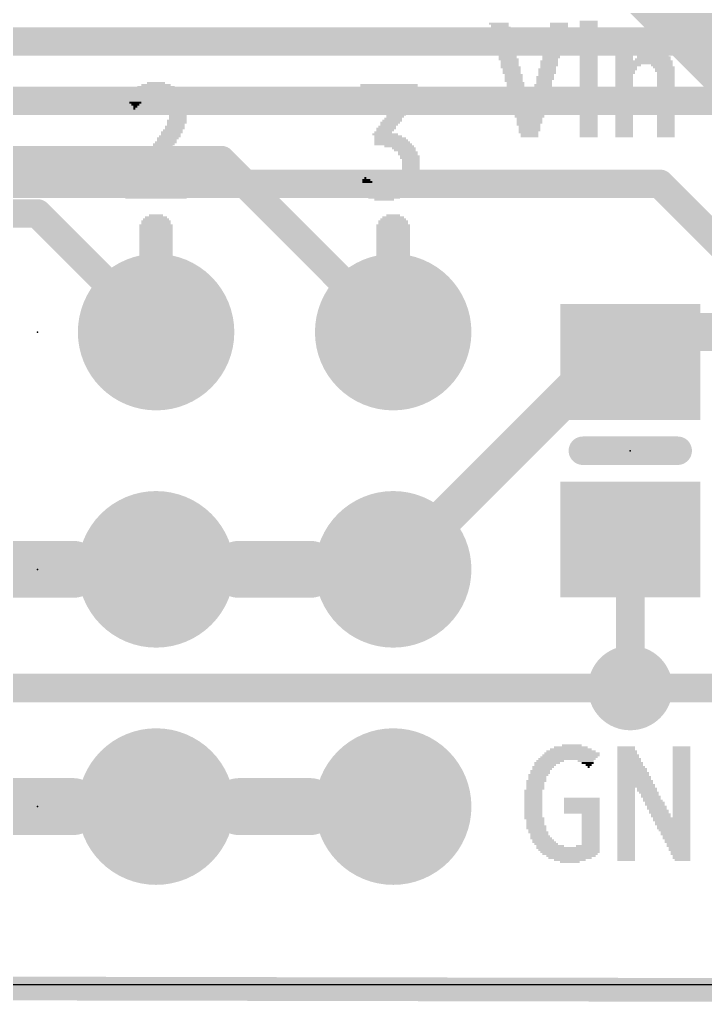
# Model space of a CAD drawing. Extents: x -7.8 to 70, y -5.3 to 37.7.
# Drawn here: x 22.03 to 29.38, y -0.25 to 10.33 of the extents above; entities that cross this region are included whole.
import ezdxf

# ---------------------------------------------------------------- set-up
doc = ezdxf.new("R2010")
doc.units = 0
for name, color, linetype in [('1', 12, 'CONTINUOUS'), ('16', 132, 'CONTINUOUS'), ('17', 110, 'CONTINUOUS'), ('18', 110, 'CONTINUOUS'), ('20', 4, 'CONTINUOUS'), ('21', 40, 'CONTINUOUS'), ('23', 53, 'CONTINUOUS')]:
    doc.layers.add(name, color=color, linetype=linetype)

# ---------------------------------------------------------------- blocks, each defined once
blk = doc.blocks.new('ROUNDP')
at = {"const_width": 0.5}
blk.add_lwpolyline([(0, -0.25, 1), (0, 0.25, 1), (0, -0.25)], format="xyb", dxfattribs=at)
blk = doc.blocks.new('RECT')
blk.add_solid([(-0.5, -0.5), (0.5, -0.5), (-0.5, 0.5), (0.5, 0.5)])
blk = doc.blocks.new('ROUNDV')
at = {"const_width": 0.5}
blk.add_lwpolyline([(0, -0.25, 1), (0, 0.25, 1), (0, -0.25)], format="xyb", dxfattribs=at)

msp = doc.modelspace()

# ---------------------------------------------------------------- linework, layer by layer
at = {"layer": '1'}
for points, const_width in [([(29.1465, 10.0965), (37.592, 18.542)], 0.3048), ([(13.716, 10.0965), (29.1465, 10.0965)], 0.3048), ([(9.5885, 9.4615), (39.9415, 9.4615)], 0.3048), ([(24.1935, 8.8265), (15.8115, 8.8265)], 0.3048), ([(24.1935, 8.8265), (26.035, 6.985)], 0.3048), ([(22.225, 8.255), (16.256, 8.255)], 0.3048), ([(23.495, 6.985), (22.225, 8.255)], 0.3048), ([(26.035, 4.445), (28.575, 6.985)], 0.4064), ([(28.575, 6.985), (41.91, 6.985)], 0.4064), ([(28.575, 6.665), (28.575, 6.985)], 0.4064), ([(28.575, 4.765), (28.575, 3.175)], 0.3048), ([(18.415, 4.445), (23.495, 4.445)], 0.4064), ([(23.495, 4.445), (26.035, 4.445)], 0.4064)]:
    msp.add_lwpolyline(points, dxfattribs=dict(at, const_width=const_width))
for points, const_width in [([(29.0926, 10.1504, 1), (29.2004, 10.0426)], 0.1524), ([(29.1465, 10.0203, 1), (29.1465, 10.1727)], 0.1524), ([(24.2474, 8.8804, 1), (24.1396, 8.7726)], 0.1524), ([(24.1935, 8.7503, 1), (24.1935, 8.9027)], 0.1524), ([(22.2789, 8.3089, 1), (22.1711, 8.2011)], 0.1524), ([(22.225, 8.1788, 1), (22.225, 8.3312)], 0.1524), ([(23.4411, 6.9311, 1), (23.5489, 7.0389)], 0.1524), ([(25.9811, 6.9311, 1), (26.0889, 7.0389)], 0.1524), ([(28.575, 7.0866, 1), (28.575, 6.8834)], 0.2032), ([(28.6766, 6.985, 1), (28.4734, 6.985)], 0.2032), ([(28.6468, 6.9132, 1), (28.5032, 7.0568)], 0.2032), ([(28.4734, 6.665, 1), (28.6766, 6.665)], 0.2032), ([(28.6512, 4.765, 1), (28.4988, 4.765)], 0.1524), ([(23.495, 4.5466, 1), (23.495, 4.3434)], 0.2032), ([(23.495, 4.3434, 1), (23.495, 4.5466)], 0.2032), ([(25.9632, 4.5168, 1), (26.1068, 4.3732)], 0.2032), ([(26.035, 4.3434, 1), (26.035, 4.5466)], 0.2032), ([(28.4988, 3.175, 1), (28.6512, 3.175)], 0.1524)]:
    msp.add_lwpolyline(points, format="xyb", dxfattribs=dict(at, const_width=const_width))
at = {"layer": '16'}
for points, const_width in [([(27.94, 11.43), (29.845, 9.525)], 0.5588), ([(13.0175, 8.5725), (28.8925, 8.5725)], 0.3048), ([(28.8925, 8.5725), (29.845, 7.62)], 0.3048), ([(28.575, 3.175), (17.9388, 3.175)], 0.3048), ([(38.735, 3.175), (28.575, 3.175)], 0.3048), ([(0, 0), (65.024, -0.127)], 0.254), ([(0, 0), (65.024, -0.127)], 0.254)]:
    msp.add_lwpolyline(points, dxfattribs=dict(at, const_width=const_width))
at = {"layer": '16', "const_width": 0.1524}
for points in [[(28.9464, 8.6264, 1), (28.8386, 8.5186)], [(28.8925, 8.4963, 1), (28.8925, 8.6487)], [(28.575, 3.2512, 1), (28.575, 3.0988)], [(28.575, 3.0988, 1), (28.575, 3.2512)]]:
    msp.add_lwpolyline(points, format="xyb", dxfattribs=at)
at = {"layer": '20'}
msp.add_line((3, 0), (62, 0), dxfattribs=at)
at = {"layer": '21'}
for points, const_width in [([(29.083, 5.715), (28.067, 5.715)], 0.3048), ([(21.844, 4.445), (22.606, 4.445)], 0.6096), ([(24.384, 4.445), (25.146, 4.445)], 0.6096), ([(21.844, 1.905), (22.606, 1.905)], 0.6096), ([(24.384, 1.905), (25.146, 1.905)], 0.6096)]:
    msp.add_lwpolyline(points, dxfattribs=dict(at, const_width=const_width))
for points, const_width in [([(28.067, 5.7912, 1), (28.067, 5.6388)], 0.1524), ([(29.083, 5.6388, 1), (29.083, 5.7912)], 0.1524), ([(22.606, 4.2926, 1), (22.606, 4.5974)], 0.3048), ([(24.384, 4.5974, 1), (24.384, 4.2926)], 0.3048), ([(25.146, 4.2926, 1), (25.146, 4.5974)], 0.3048), ([(22.606, 1.7526, 1), (22.606, 2.0574)], 0.3048), ([(24.384, 2.0574, 1), (24.384, 1.7526)], 0.3048), ([(25.146, 1.7526, 1), (25.146, 2.0574)], 0.3048)]:
    msp.add_lwpolyline(points, format="xyb", dxfattribs=dict(at, const_width=const_width))
at = {"layer": '23'}
for p in [(22.225, 6.985), (28.575, 5.715), (22.225, 4.445), (22.225, 1.905)]:
    msp.add_point(p, dxfattribs=at)

# ---------------------------------------------------------------- block references
at = {"layer": '1', "xscale": 1.24, "yscale": 1.5, "rotation": 270}
for p in [(28.575, 6.665), (28.575, 4.765)]:
    msp.add_blockref('RECT', p, dxfattribs=at)
at = {"layer": '17', "xscale": 1.6764, "yscale": 1.6764, "rotation": 90}
for p in [(23.495, 6.985), (23.495, 6.985), (26.035, 6.985), (26.035, 6.985), (23.495, 4.445), (23.495, 4.445), (26.035, 4.445), (26.035, 4.445), (23.495, 1.905), (23.495, 1.905), (26.035, 1.905), (26.035, 1.905)]:
    msp.add_blockref('ROUNDP', p, dxfattribs=at)
at = {"layer": '18', "xscale": 0.9064, "yscale": 0.9064}
msp.add_blockref('ROUNDV', (28.575, 3.175), dxfattribs=at)
msp.add_blockref('ROUNDV', (28.575, 3.175), dxfattribs=at)
at = {"layer": '21', "yscale": 0.0212}
for p, xscale in [((27.1663, 10.2866), 0.2117), ((27.1769, 10.2654), 0.1905), ((27.8119, 10.2866), 0.1905), ((27.8119, 10.2654), 0.1905), ((28.1294, 10.3078), 0.1905), ((28.1294, 10.2866), 0.1905), ((28.1294, 10.2654), 0.1905), ((27.1875, 10.2443), 0.2117), ((27.1875, 10.2231), 0.2117), ((27.1981, 10.2019), 0.1905), ((27.1981, 10.1808), 0.1905), ((27.2087, 10.1596), 0.2117), ((27.7907, 10.2231), 0.1905), ((27.7907, 10.2019), 0.1905), ((27.7907, 10.1808), 0.1905), ((27.7907, 10.1596), 0.1905), ((27.8119, 10.2443), 0.1905), ((28.1294, 10.2443), 0.1905), ((28.1294, 10.2231), 0.1905), ((28.1294, 10.2019), 0.1905), ((28.1294, 10.1808), 0.1905), ((28.1294, 10.1596), 0.1905), ((27.2087, 10.1384), 0.2117), ((27.2192, 10.1173), 0.1905), ((27.2192, 10.0961), 0.1905), ((27.2298, 10.0749), 0.2117), ((27.2404, 10.0538), 0.1905), ((27.7484, 10.0538), 0.1905), ((27.7696, 10.1384), 0.1905), ((27.7696, 10.1173), 0.1905), ((27.7696, 10.0961), 0.1905), ((27.7696, 10.0749), 0.1905), ((27.2404, 10.0326), 0.1905), ((27.2404, 10.0114), 0.1905), ((27.251, 9.9903), 0.2117), ((27.2616, 9.9691), 0.1905), ((27.2616, 9.9479), 0.1905), ((27.7272, 9.9691), 0.1905), ((27.7272, 9.9479), 0.1905), ((27.7484, 10.0326), 0.1905), ((27.7484, 10.0114), 0.1905), ((27.7484, 9.9903), 0.1905), ((28.1294, 9.9903), 0.1905), ((28.1294, 9.9691), 0.1905), ((28.1294, 9.9479), 0.1905), ((28.5104, 9.9903), 0.1905), ((28.5104, 9.9691), 0.1905), ((28.5104, 9.9479), 0.1905), ((28.8173, 9.9479), 0.3387), ((28.8173, 9.9691), 0.2963), ((28.8278, 9.9903), 0.2328), ((28.8278, 10.0114), 0.1482), ((27.2616, 9.9268), 0.1905), ((27.2722, 9.9056), 0.2117), ((27.2827, 9.8844), 0.1905), ((27.2827, 9.8633), 0.1905), ((27.2827, 9.8421), 0.1905), ((27.7061, 9.8844), 0.1905), ((27.7061, 9.8633), 0.1905), ((27.7061, 9.8421), 0.1905), ((27.7272, 9.9268), 0.1905), ((27.7166, 9.9056), 0.1693), ((28.1294, 9.9268), 0.1905), ((28.1294, 9.9056), 0.1905), ((28.1294, 9.8844), 0.1905), ((28.1294, 9.8633), 0.1905), ((28.1294, 9.8421), 0.1905), ((28.722, 9.8844), 0.6138), ((28.722, 9.8633), 0.6138), ((28.5527, 9.8421), 0.2752), ((28.5104, 9.9268), 0.1905), ((28.5104, 9.9056), 0.1905), ((28.8173, 9.9056), 0.381), ((28.8278, 9.9268), 0.3598), ((28.9125, 9.8421), 0.2328), ((27.2933, 9.8209), 0.2117), ((27.3039, 9.7998), 0.1905), ((27.3039, 9.7786), 0.1905), ((27.3039, 9.7574), 0.1905), ((27.3251, 9.7363), 0.1905), ((27.6849, 9.7998), 0.1905), ((27.6849, 9.7786), 0.1905), ((27.6849, 9.7574), 0.1905), ((27.6743, 9.7363), 0.1693), ((27.6955, 9.8209), 0.1693), ((28.1294, 9.8209), 0.1905), ((28.1294, 9.7998), 0.1905), ((28.1294, 9.7786), 0.1905), ((28.1294, 9.7574), 0.1905), ((28.1294, 9.7363), 0.1905), ((28.5315, 9.8209), 0.2328), ((28.5315, 9.7998), 0.2328), ((28.5209, 9.7786), 0.2117), ((28.5209, 9.7574), 0.2117), ((28.5104, 9.7363), 0.1905), ((28.9337, 9.8209), 0.2328), ((28.9443, 9.7998), 0.2117), ((28.9443, 9.7786), 0.2117), ((28.9548, 9.7574), 0.1905), ((28.9548, 9.7363), 0.1905), ((23.4941, 9.6304), 0.3175), ((23.4941, 9.6516), 0.1905), ((25.9916, 9.6304), 0.6138), ((27.3251, 9.7151), 0.1905), ((27.3251, 9.6939), 0.1905), ((27.3251, 9.6728), 0.1905), ((27.3462, 9.6516), 0.1905), ((27.3462, 9.6304), 0.1905), ((27.6426, 9.6304), 0.1905), ((27.6637, 9.7151), 0.1905), ((27.6637, 9.6939), 0.1905), ((27.6531, 9.6728), 0.1693), ((27.6531, 9.6516), 0.1693), ((28.1294, 9.7151), 0.1905), ((28.1294, 9.6939), 0.1905), ((28.1294, 9.6728), 0.1905), ((28.1294, 9.6516), 0.1905), ((28.1294, 9.6304), 0.1905), ((28.5104, 9.7151), 0.1905), ((28.5104, 9.6939), 0.1905), ((28.5104, 9.6728), 0.1905), ((28.5104, 9.6516), 0.1905), ((28.5104, 9.6304), 0.1905), ((28.9548, 9.7151), 0.1905), ((28.9548, 9.6939), 0.1905), ((28.9548, 9.6728), 0.1905), ((28.9548, 9.6516), 0.1905), ((28.9548, 9.6304), 0.1905), ((23.4835, 9.5246), 0.5926), ((23.4835, 9.5458), 0.5503), ((23.4835, 9.567), 0.508), ((23.4835, 9.5881), 0.4657), ((23.4941, 9.6093), 0.4022), ((25.9916, 9.6093), 0.6138), ((25.9916, 9.5881), 0.6138), ((25.9916, 9.567), 0.6138), ((25.9916, 9.5458), 0.6138), ((25.9916, 9.5246), 0.6138), ((27.3462, 9.6093), 0.1905), ((27.3462, 9.5881), 0.1905), ((27.3674, 9.567), 0.1905), ((27.3674, 9.5458), 0.1905), ((27.3674, 9.5246), 0.1905), ((27.6214, 9.5458), 0.1905), ((27.6214, 9.5246), 0.1905), ((27.6426, 9.6093), 0.1905), ((27.632, 9.5881), 0.1693), ((27.632, 9.567), 0.1693), ((28.1294, 9.6093), 0.1905), ((28.1294, 9.5881), 0.1905), ((28.1294, 9.567), 0.1905), ((28.1294, 9.5458), 0.1905), ((28.1294, 9.5246), 0.1905), ((28.5104, 9.6093), 0.1905), ((28.5104, 9.5881), 0.1905), ((28.5104, 9.567), 0.1905), ((28.5104, 9.5458), 0.1905), ((28.5104, 9.5246), 0.1905), ((28.9548, 9.6093), 0.1905), ((28.9548, 9.5881), 0.1905), ((28.9548, 9.567), 0.1905), ((28.9548, 9.5458), 0.1905), ((28.9548, 9.5246), 0.1905), ((23.4729, 9.5035), 0.6138), ((23.293, 9.4823), 0.254), ((23.2824, 9.4611), 0.1905), ((23.2718, 9.44), 0.127), ((23.2718, 9.4188), 0.0847), ((23.6634, 9.4823), 0.2752), ((23.6846, 9.4611), 0.2328), ((23.6951, 9.44), 0.2117), ((23.7163, 9.4188), 0.2117), ((25.9916, 9.5035), 0.6138), ((25.9916, 9.4823), 0.6138), ((26.1504, 9.4188), 0.2117), ((26.1715, 9.4611), 0.2117), ((26.161, 9.44), 0.1905), ((27.378, 9.5035), 0.1693), ((27.3886, 9.4823), 0.1905), ((27.3886, 9.4611), 0.1905), ((27.3886, 9.44), 0.1905), ((27.3992, 9.4188), 0.1693), ((27.6002, 9.4611), 0.1905), ((27.5896, 9.44), 0.1693), ((27.5896, 9.4188), 0.1693), ((27.6108, 9.5035), 0.1693), ((27.6108, 9.4823), 0.1693), ((28.1294, 9.5035), 0.1905), ((28.1294, 9.4823), 0.1905), ((28.1294, 9.4611), 0.1905), ((28.1294, 9.44), 0.1905), ((28.1294, 9.4188), 0.1905), ((28.5104, 9.5035), 0.1905), ((28.5104, 9.4823), 0.1905), ((28.5104, 9.4611), 0.1905), ((28.5104, 9.44), 0.1905), ((28.5104, 9.4188), 0.1905), ((28.9548, 9.5035), 0.1905), ((28.9548, 9.4823), 0.1905), ((28.9548, 9.4611), 0.1905), ((28.9548, 9.44), 0.1905), ((28.9548, 9.4188), 0.1905), ((23.2612, 9.3765), 0.0212), ((23.2718, 9.3976), 0.0423), ((23.7269, 9.3976), 0.1905), ((23.7269, 9.3765), 0.1905), ((23.7269, 9.3553), 0.1905), ((23.7269, 9.3341), 0.1905), ((23.7269, 9.313), 0.1905), ((26.0657, 9.313), 0.2117), ((26.0869, 9.3341), 0.2117), ((26.108, 9.3765), 0.2117), ((26.0975, 9.3553), 0.1905), ((26.1292, 9.3976), 0.2117), ((27.4838, 9.3553), 0.3387), ((27.4944, 9.3976), 0.3598), ((27.4944, 9.3765), 0.3598), ((27.4944, 9.3341), 0.3175), ((27.4944, 9.313), 0.3175), ((28.1294, 9.3976), 0.1905), ((28.1294, 9.3765), 0.1905), ((28.1294, 9.3553), 0.1905), ((28.1294, 9.3341), 0.1905), ((28.1294, 9.313), 0.1905), ((28.5104, 9.3976), 0.1905), ((28.5104, 9.3765), 0.1905), ((28.5104, 9.3553), 0.1905), ((28.5104, 9.3341), 0.1905), ((28.5104, 9.313), 0.1905), ((28.9548, 9.3976), 0.1905), ((28.9548, 9.3765), 0.1905), ((28.9548, 9.3553), 0.1905), ((28.9548, 9.3341), 0.1905), ((28.9548, 9.313), 0.1905), ((23.7163, 9.2495), 0.2117), ((23.7163, 9.2283), 0.2117), ((23.7057, 9.2071), 0.1905), ((23.7269, 9.2918), 0.1905), ((23.7269, 9.2706), 0.1905), ((26.0022, 9.2283), 0.2117), ((25.9916, 9.2071), 0.1905), ((26.0234, 9.2495), 0.2117), ((26.034, 9.2706), 0.1905), ((26.0551, 9.2918), 0.1905), ((27.4944, 9.2918), 0.3175), ((27.4944, 9.2706), 0.2752), ((27.4944, 9.2495), 0.2752), ((27.4944, 9.2283), 0.2752), ((27.4838, 9.2071), 0.254), ((28.1294, 9.2918), 0.1905), ((28.1294, 9.2706), 0.1905), ((28.1294, 9.2495), 0.1905), ((28.1294, 9.2283), 0.1905), ((28.1294, 9.2071), 0.1905), ((28.5104, 9.2918), 0.1905), ((28.5104, 9.2706), 0.1905), ((28.5104, 9.2495), 0.1905), ((28.5104, 9.2283), 0.1905), ((28.5104, 9.2071), 0.1905), ((28.9548, 9.2918), 0.1905), ((28.9548, 9.2706), 0.1905), ((28.9548, 9.2495), 0.1905), ((28.9548, 9.2283), 0.1905), ((28.9548, 9.2071), 0.1905), ((23.6528, 9.1013), 0.2117), ((23.6634, 9.1225), 0.2328), ((23.674, 9.1436), 0.2117), ((23.6951, 9.186), 0.2117), ((23.6951, 9.1648), 0.2117), ((25.9493, 9.1013), 0.2752), ((25.9281, 9.1225), 0.1905), ((25.9599, 9.1648), 0.2117), ((25.9493, 9.1436), 0.1905), ((25.9705, 9.186), 0.1905), ((27.4838, 9.1225), 0.2117), ((27.4944, 9.186), 0.2328), ((27.4944, 9.1648), 0.2328), ((27.4944, 9.1436), 0.2328), ((27.4944, 9.1013), 0.1905), ((28.1294, 9.186), 0.1905), ((28.1294, 9.1648), 0.1905), ((28.1294, 9.1436), 0.1905), ((28.1294, 9.1225), 0.1905), ((28.1294, 9.1013), 0.1905), ((28.5104, 9.186), 0.1905), ((28.5104, 9.1648), 0.1905), ((28.5104, 9.1436), 0.1905), ((28.5104, 9.1225), 0.1905), ((28.5104, 9.1013), 0.1905), ((28.9548, 9.186), 0.1905), ((28.9548, 9.1648), 0.1905), ((28.9548, 9.1436), 0.1905), ((28.9548, 9.1225), 0.1905), ((28.9548, 9.1013), 0.1905), ((23.5787, 8.9955), 0.2328), ((23.5999, 9.0166), 0.2328), ((23.6105, 9.0378), 0.2117), ((23.6211, 9.059), 0.2328), ((23.6422, 9.0801), 0.2328), ((26.0022, 9.059), 0.3387), ((25.981, 9.0801), 0.2963), ((26.0128, 9.0378), 0.3598), ((26.0234, 9.0166), 0.381), ((26.034, 8.9955), 0.4022), ((27.4944, 9.0801), 0.1905), ((28.1294, 9.0801), 0.1905), ((28.5104, 9.0801), 0.1905), ((28.9548, 9.0801), 0.1905), ((23.5152, 8.8896), 0.2328), ((23.5364, 8.932), 0.2328), ((23.5258, 8.9108), 0.2117), ((23.5576, 8.9531), 0.2328), ((23.5681, 8.9743), 0.2117), ((26.0975, 8.9743), 0.3175), ((26.1504, 8.9531), 0.254), ((26.161, 8.932), 0.2328), ((26.1927, 8.9108), 0.2117), ((26.1927, 8.8896), 0.2117), ((23.4306, 8.7838), 0.2328), ((23.4517, 8.805), 0.2328), ((23.4623, 8.8261), 0.2117), ((23.4729, 8.8473), 0.2328), ((23.4941, 8.8685), 0.2328), ((26.2139, 8.8685), 0.2117), ((26.2139, 8.8473), 0.2117), ((26.2245, 8.8261), 0.1905), ((26.2245, 8.805), 0.1905), ((26.2245, 8.7838), 0.1905), ((23.3671, 8.6992), 0.2328), ((23.3565, 8.678), 0.2117), ((23.3882, 8.7203), 0.2328), ((23.3988, 8.7415), 0.2117), ((23.42, 8.7626), 0.2117), ((26.2139, 8.678), 0.2117), ((26.2245, 8.7626), 0.1905), ((26.2245, 8.7415), 0.1905), ((26.2245, 8.7203), 0.1905), ((26.2245, 8.6992), 0.1905), ((23.4941, 8.5722), 0.6561), ((23.293, 8.5933), 0.2117), ((23.3247, 8.6357), 0.2328), ((23.3142, 8.6145), 0.2117), ((23.3459, 8.6568), 0.2328), ((25.7694, 8.5722), 0.1693), ((25.7482, 8.6145), 0.0847), ((25.7588, 8.5933), 0.1058), ((25.7376, 8.6357), 0.0212), ((26.1398, 8.5722), 0.2752), ((26.161, 8.5933), 0.2328), ((26.1821, 8.6145), 0.2328), ((26.1927, 8.6357), 0.2117), ((26.2033, 8.6568), 0.1905), ((23.4941, 8.551), 0.6561), ((23.4941, 8.5298), 0.6561), ((23.4941, 8.5087), 0.6561), ((23.4941, 8.4875), 0.6561), ((23.4941, 8.4663), 0.6561), ((25.9281, 8.5087), 0.5715), ((25.9599, 8.551), 0.5926), ((25.9493, 8.5298), 0.5715), ((25.9281, 8.4875), 0.5291), ((25.9281, 8.4663), 0.4868), ((23.4941, 8.4452), 0.6561), ((23.4941, 8.424), 0.6561), ((25.9387, 8.4452), 0.4233), ((25.9387, 8.424), 0.3387), ((25.9387, 8.4028), 0.2117), ((23.4941, 8.17), 0.3175), ((23.4941, 8.1488), 0.3175), ((23.4941, 8.1912), 0.2752), ((23.4941, 8.2123), 0.2328), ((23.4941, 8.2335), 0.1482), ((26.034, 8.17), 0.3175), ((26.034, 8.1488), 0.3175), ((26.034, 8.1912), 0.2752), ((26.034, 8.2123), 0.2328), ((26.034, 8.2335), 0.1482), ((23.4941, 8.1277), 0.3598), ((23.4941, 8.1065), 0.3598), ((23.4941, 8.0853), 0.3598), ((23.4941, 8.0642), 0.3598), ((23.4941, 8.043), 0.3598), ((26.034, 8.1277), 0.3598), ((26.034, 8.1065), 0.3598), ((26.034, 8.0853), 0.3598), ((26.034, 8.0642), 0.3598), ((26.034, 8.043), 0.3598), ((23.4941, 8.0218), 0.3598), ((23.4941, 8.0007), 0.3598), ((23.4941, 7.9795), 0.3598), ((23.4941, 7.9583), 0.3598), ((23.4941, 7.9372), 0.3598), ((26.034, 8.0218), 0.3598), ((26.034, 8.0007), 0.3598), ((26.034, 7.9795), 0.3598), ((26.034, 7.9583), 0.3598), ((26.034, 7.9372), 0.3598), ((23.4941, 7.916), 0.3598), ((23.4941, 7.8949), 0.3598), ((23.4941, 7.8737), 0.3598), ((23.4941, 7.8525), 0.3598), ((23.4941, 7.8314), 0.3598), ((26.034, 7.916), 0.3598), ((26.034, 7.8949), 0.3598), ((26.034, 7.8737), 0.3598), ((26.034, 7.8525), 0.3598), ((26.034, 7.8314), 0.3598), ((23.4941, 7.8102), 0.3598), ((23.4941, 7.789), 0.3598), ((23.4941, 7.7679), 0.3598), ((23.4941, 7.7467), 0.3598), ((23.4941, 7.7255), 0.3598), ((26.034, 7.8102), 0.3598), ((26.034, 7.789), 0.3598), ((26.034, 7.7679), 0.3598), ((26.034, 7.7467), 0.3598), ((26.034, 7.7255), 0.3598), ((23.4941, 7.7044), 0.3598), ((23.4941, 7.6832), 0.3598), ((23.4941, 7.662), 0.3598), ((23.4941, 7.6409), 0.3598), ((23.4941, 7.6197), 0.3598), ((26.034, 7.7044), 0.3598), ((26.034, 7.6832), 0.3598), ((26.034, 7.662), 0.3598), ((26.034, 7.6409), 0.3598), ((26.034, 7.6197), 0.3598), ((23.4941, 7.5985), 0.3598), ((23.4941, 7.5774), 0.3598), ((23.4941, 7.5562), 0.3598), ((23.4941, 7.535), 0.3598), ((23.4941, 7.5139), 0.3598), ((26.034, 7.5985), 0.3598), ((26.034, 7.5774), 0.3598), ((26.034, 7.5562), 0.3598), ((26.034, 7.535), 0.3598), ((26.034, 7.5139), 0.3598), ((23.4941, 7.4927), 0.3598), ((23.4941, 7.4715), 0.3598), ((23.4941, 7.4504), 0.3598), ((23.4941, 7.4292), 0.3598), ((23.4941, 7.408), 0.3598), ((26.034, 7.4927), 0.3598), ((26.034, 7.4715), 0.3598), ((26.034, 7.4504), 0.3598), ((26.034, 7.4292), 0.3598), ((26.034, 7.408), 0.3598), ((23.4941, 7.3869), 0.3598), ((23.4941, 7.3657), 0.3598), ((23.4941, 7.3445), 0.3598), ((23.4941, 7.3234), 0.3175), ((23.4941, 7.3022), 0.3175), ((26.034, 7.3869), 0.3598), ((26.034, 7.3657), 0.3598), ((26.034, 7.3445), 0.3598), ((26.034, 7.3234), 0.3175), ((26.034, 7.3022), 0.3175), ((23.4941, 7.281), 0.2752), ((23.4941, 7.2599), 0.2328), ((23.4941, 7.2387), 0.1482), ((26.034, 7.281), 0.2752), ((26.034, 7.2599), 0.2328), ((26.034, 7.2387), 0.1482), ((27.9389, 2.5399), 0.3598), ((27.9495, 2.5611), 0.2117), ((28.5315, 2.5399), 0.1905), ((29.1242, 2.5399), 0.1905), ((27.9177, 2.4341), 0.6138), ((27.9389, 2.4552), 0.6138), ((27.9495, 2.4764), 0.5926), ((27.9389, 2.4976), 0.5291), ((27.9389, 2.5187), 0.4445), ((28.5315, 2.5187), 0.1905), ((28.5421, 2.4976), 0.2117), ((28.5421, 2.4764), 0.2117), ((28.5527, 2.4552), 0.2328), ((28.5527, 2.4341), 0.2328), ((29.1242, 2.5187), 0.1905), ((29.1242, 2.4976), 0.1905), ((29.1242, 2.4764), 0.1905), ((29.1242, 2.4552), 0.1905), ((29.1242, 2.4341), 0.1905), ((27.6426, 2.3282), 0.2328), ((27.6849, 2.3706), 0.2752), ((27.6637, 2.3494), 0.2328), ((27.7166, 2.3917), 0.2963), ((27.8966, 2.4129), 0.6138), ((28.0976, 2.3917), 0.1693), ((28.1188, 2.3706), 0.127), ((28.1294, 2.3494), 0.0635), ((28.1294, 2.3282), 0.0212), ((28.5844, 2.3282), 0.2963), ((28.5633, 2.4129), 0.254), ((28.5633, 2.3917), 0.254), ((28.5739, 2.3706), 0.2752), ((28.5739, 2.3494), 0.2752), ((29.1242, 2.4129), 0.1905), ((29.1242, 2.3917), 0.1905), ((29.1242, 2.3706), 0.1905), ((29.1242, 2.3494), 0.1905), ((29.1242, 2.3282), 0.1905), ((27.5896, 2.2436), 0.2117), ((27.5791, 2.2224), 0.1905), ((27.6108, 2.2859), 0.2117), ((27.6108, 2.2647), 0.2117), ((27.632, 2.3071), 0.2117), ((28.595, 2.3071), 0.3175), ((28.595, 2.2859), 0.3175), ((28.6056, 2.2647), 0.3387), ((28.6056, 2.2436), 0.3387), ((28.6162, 2.2224), 0.3598), ((29.1242, 2.3071), 0.1905), ((29.1242, 2.2859), 0.1905), ((29.1242, 2.2647), 0.1905), ((29.1242, 2.2436), 0.1905), ((29.1242, 2.2224), 0.1905), ((27.5685, 2.1801), 0.2117), ((27.5579, 2.1589), 0.1905), ((27.5579, 2.1377), 0.1905), ((27.5579, 2.1166), 0.1905), ((27.5791, 2.2012), 0.1905), ((28.6162, 2.2012), 0.3598), ((28.6268, 2.1801), 0.381), ((28.6268, 2.1589), 0.381), ((28.6374, 2.1377), 0.4022), ((28.6374, 2.1166), 0.4022), ((29.1242, 2.2012), 0.1905), ((29.1242, 2.1801), 0.1905), ((29.1242, 2.1589), 0.1905), ((29.1242, 2.1377), 0.1905), ((29.1242, 2.1166), 0.1905), ((27.5367, 2.0743), 0.1905), ((27.5367, 2.0531), 0.1905), ((27.5367, 2.0319), 0.1905), ((27.5367, 2.0108), 0.1905), ((27.5579, 2.0954), 0.1905), ((28.5315, 2.0954), 0.1905), ((28.5315, 2.0743), 0.1905), ((28.5315, 2.0531), 0.1905), ((28.5315, 2.0319), 0.1905), ((28.5315, 2.0108), 0.1905), ((28.7538, 2.0954), 0.2117), ((28.7538, 2.0743), 0.2117), ((28.7749, 2.0531), 0.2117), ((28.7855, 2.0319), 0.1905), ((28.7961, 2.0108), 0.2117), ((29.1242, 2.0954), 0.1905), ((29.1242, 2.0743), 0.1905), ((29.1242, 2.0531), 0.1905), ((29.1242, 2.0319), 0.1905), ((29.1242, 2.0108), 0.1905), ((27.5367, 1.9896), 0.1905), ((27.5367, 1.9684), 0.1905), ((27.5367, 1.9473), 0.1905), ((27.5367, 1.9261), 0.1905), ((27.5367, 1.9049), 0.1905), ((28.0553, 1.9896), 0.381), ((28.0553, 1.9684), 0.381), ((28.0553, 1.9473), 0.381), ((28.0553, 1.9261), 0.381), ((28.0553, 1.9049), 0.381), ((28.5315, 1.9896), 0.1905), ((28.5315, 1.9684), 0.1905), ((28.5315, 1.9473), 0.1905), ((28.5315, 1.9261), 0.1905), ((28.5315, 1.9049), 0.1905), ((28.8067, 1.9896), 0.1905), ((28.8173, 1.9684), 0.2117), ((28.8384, 1.9473), 0.2117), ((28.8384, 1.9261), 0.2117), ((28.8596, 1.9049), 0.2117), ((29.1242, 1.9896), 0.1905), ((29.1242, 1.9684), 0.1905), ((29.1242, 1.9473), 0.1905), ((29.1242, 1.9261), 0.1905), ((29.1242, 1.9049), 0.1905), ((27.5367, 1.8838), 0.1905), ((27.5367, 1.8626), 0.1905), ((27.5367, 1.8414), 0.1905), ((27.5367, 1.8203), 0.1905), ((27.5367, 1.7991), 0.1905), ((28.0553, 1.8838), 0.381), ((28.0553, 1.8626), 0.381), ((28.0553, 1.8414), 0.381), ((28.1505, 1.8203), 0.1905), ((28.1505, 1.7991), 0.1905), ((28.5315, 1.8838), 0.1905), ((28.5315, 1.8626), 0.1905), ((28.5315, 1.8414), 0.1905), ((28.5315, 1.8203), 0.1905), ((28.5315, 1.7991), 0.1905), ((28.8596, 1.8838), 0.2117), ((28.8808, 1.8626), 0.2117), ((28.8808, 1.8414), 0.2117), ((28.9019, 1.8203), 0.2117), ((28.9019, 1.7991), 0.2117), ((29.1242, 1.8838), 0.1905), ((29.1242, 1.8626), 0.1905), ((29.1242, 1.8414), 0.1905), ((29.1242, 1.8203), 0.1905), ((29.1242, 1.7991), 0.1905), ((27.5473, 1.7779), 0.2117), ((27.5579, 1.7568), 0.1905), ((27.5579, 1.7356), 0.1905), ((27.5579, 1.7144), 0.1905), ((27.5685, 1.6933), 0.2117), ((28.1505, 1.7779), 0.1905), ((28.1505, 1.7568), 0.1905), ((28.1505, 1.7356), 0.1905), ((28.1505, 1.7144), 0.1905), ((28.1505, 1.6933), 0.1905), ((28.5315, 1.7779), 0.1905), ((28.5315, 1.7568), 0.1905), ((28.5315, 1.7356), 0.1905), ((28.5315, 1.7144), 0.1905), ((28.5315, 1.6933), 0.1905), ((29.0183, 1.7779), 0.4022), ((29.0183, 1.7568), 0.4022), ((29.0289, 1.7356), 0.381), ((29.0289, 1.7144), 0.381), ((29.0395, 1.6933), 0.3598), ((27.5685, 1.6721), 0.2117), ((27.5896, 1.6298), 0.2117), ((27.5791, 1.6509), 0.1905), ((27.6002, 1.6086), 0.1905), ((27.6108, 1.5874), 0.2117), ((28.1505, 1.6721), 0.1905), ((28.1505, 1.6509), 0.1905), ((28.1505, 1.6298), 0.1905), ((28.1505, 1.6086), 0.1905), ((28.1505, 1.5874), 0.1905), ((28.5315, 1.6721), 0.1905), ((28.5315, 1.6509), 0.1905), ((28.5315, 1.6298), 0.1905), ((28.5315, 1.6086), 0.1905), ((28.5315, 1.5874), 0.1905), ((29.0395, 1.6721), 0.3598), ((29.0501, 1.6509), 0.3387), ((29.0607, 1.6298), 0.3175), ((29.0607, 1.6086), 0.3175), ((29.0713, 1.5874), 0.2963), ((27.6214, 1.5663), 0.2328), ((27.6531, 1.5239), 0.254), ((27.6426, 1.5451), 0.2328), ((27.6743, 1.5028), 0.254), ((27.7166, 1.4816), 0.2963), ((28.1188, 1.4816), 0.254), ((28.1505, 1.5663), 0.1905), ((28.1505, 1.5451), 0.1905), ((28.1505, 1.5239), 0.1905), ((28.1505, 1.5028), 0.1905), ((28.5315, 1.5663), 0.1905), ((28.5315, 1.5451), 0.1905), ((28.5315, 1.5239), 0.1905), ((28.5315, 1.5028), 0.1905), ((28.5315, 1.4816), 0.1905), ((29.0713, 1.5663), 0.2963), ((29.0818, 1.5451), 0.2752), ((29.0818, 1.5239), 0.2752), ((29.0924, 1.5028), 0.254), ((29.0924, 1.4816), 0.254), ((27.9071, 1.4604), 0.6773), ((27.9177, 1.4393), 0.6561), ((27.9283, 1.4181), 0.635), ((27.9283, 1.3969), 0.5926), ((27.9389, 1.3758), 0.5291), ((28.5315, 1.4604), 0.1905), ((28.5315, 1.4393), 0.1905), ((28.5315, 1.4181), 0.1905), ((28.5315, 1.3969), 0.1905), ((28.5315, 1.3758), 0.1905), ((29.103, 1.4604), 0.2328), ((29.103, 1.4393), 0.2328), ((29.1136, 1.4181), 0.2117), ((29.1136, 1.3969), 0.2117), ((29.1242, 1.3758), 0.1905), ((27.9283, 1.3546), 0.4656), ((27.9283, 1.3334), 0.3387), ((27.9283, 1.3123), 0.2117), ((28.5315, 1.3546), 0.1905), ((28.5315, 1.3334), 0.1905), ((29.1242, 1.3546), 0.1905), ((29.1348, 1.3334), 0.1693)]:
    msp.add_blockref('RECT', p, dxfattribs=dict(at, xscale=xscale))

doc.saveas('drawing.dxf')
